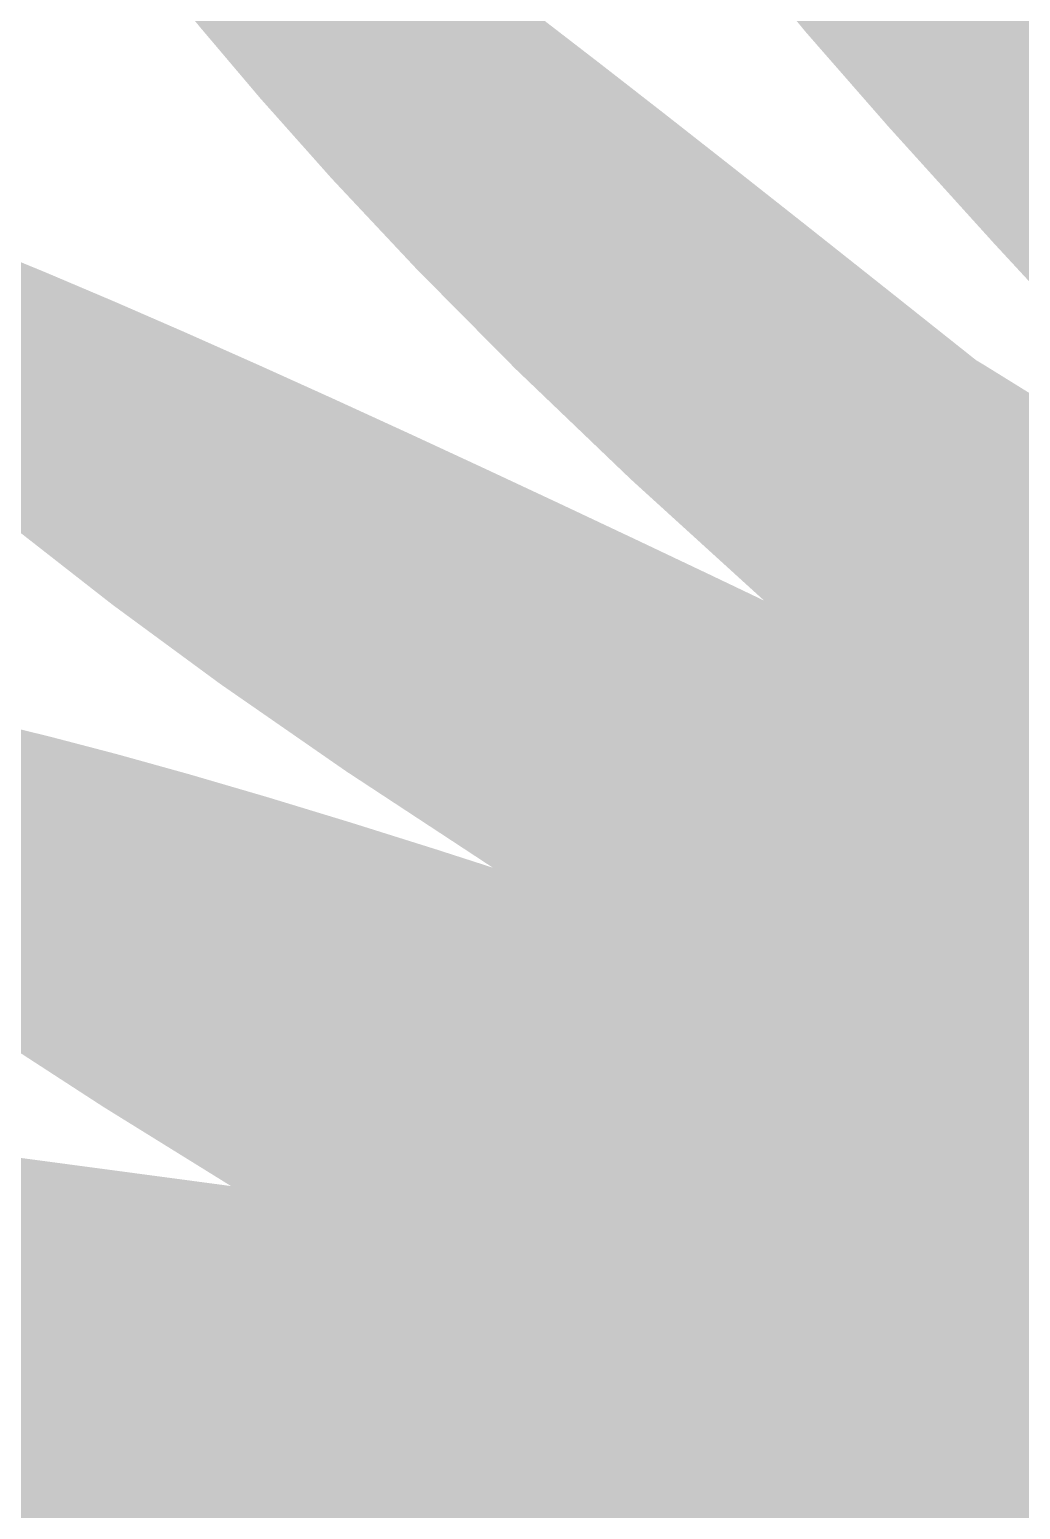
# Model space of a CAD drawing. Header units: millimetres. Extents: x -754 to 578, y -31 to 612.
# Drawn here: x -454.83 to -449.95, y 82.81 to 90.09 of the extents above; entities that cross this region are included whole.
import ezdxf

# ---------------------------------------------------------------- set-up
doc = ezdxf.new("R2010")
doc.units = ezdxf.units.MM
doc.layers.add('Images', color=7, linetype='Continuous')
doc.layers.add('magpiefill', color=3, linetype='Continuous')
picture_1 = doc.add_image_def('image12.jpg', size_in_pixel=(700, 590))

msp = doc.modelspace()

# ---------------------------------------------------------------- hatches: boundary and pattern name
at = {"layer": 'magpiefill'}
h = msp.add_hatch(color=253, dxfattribs=at)
h.dxf.hatch_style = 1
h.paths.add_polyline_path([(-451.5480069270764, 92.90517745371834), (-451.7288246118816, 93.10295027764548), (-451.8997468773169, 93.28843360937911), (-452.0610114730605, 93.46215931993746), (-452.2126693392796, 93.62429904406788), (-452.3540241780979, 93.77358347143459), (-452.4841928821282, 93.9083830554307), (-452.6022923439832, 94.02706824944931), (-452.7074394562758, 94.1280095068837), (-452.7987511116189, 94.209577281127), (-452.8753442026252, 94.27014202557245), (-452.9363356219076, 94.30807419361317), (-452.9812989136499, 94.32241944441478), (-453.0116342283241, 94.3149242602328), (-453.0291983679724, 94.2880103290949), (-453.0358481346375, 94.24409933902936), (-453.0334403303627, 94.18561297806363), (-453.0238317571902, 94.11497293422566), (-453.0088792171631, 94.0346008955436), (-452.990439512324, 93.94691855004508), (-452.9698901482532, 93.85371387252113), (-452.9466914446824, 93.75423998481448), (-452.919824424881, 93.6471162955311), (-452.8882701121178, 93.53096221327684), (-452.8510095296623, 93.40439714665764), (-452.8070237007837, 93.26604050427936), (-452.755293648751, 93.11451169474785), (-452.6948003968339, 92.94843012666895), (-452.624711779257, 92.76701308719564), (-452.5449428740686, 92.57186937766829), (-452.4555955702724, 92.36520567797476), (-452.3567717568721, 92.14922866800232), (-452.2485733228725, 91.92614502763875), (-452.1311021572762, 91.6981614367715), (-452.0044601490881, 91.46748457528827), (-451.8687491873118, 91.23632112307628), (-451.7204120197119, 91.00261239668717), (-451.5412548290974, 90.74723825932577), (-451.3094246570379, 90.44681321086132), (-451.0030685451032, 90.07795175116269), (-450.600333534863, 89.61726838009864), (-450.0793666678866, 89.0413775975384), (-449.4183149857441, 88.32689390335065), (-448.5953255300051, 87.45043179740449), (-445.3830416309711, 85.25792837810658), (-445.3641058295611, 85.2673914657456), (-445.1966776561798, 85.2673914657456), (-445.1206684753115, 85.24839862064852), (-446.0800720417301, 85.95813693125231), (-446.8342060660609, 86.5309835183784), (-447.4139168722013, 86.98827898762381), (-447.8500507840483, 87.35136394458542), (-448.1734541254993, 87.64157899485997), (-448.4149732204514, 87.88026474404474), (-448.6054543928022, 88.08876179773642), (-448.7757439664489, 88.28841076153174), (-448.9511715642038, 88.4966413487526), (-449.1350000045423, 88.71523970361781), (-449.3249754048544, 88.94208107807091), (-449.5188438825311, 89.17504072405558), (-449.7143515549624, 89.41199389351556), (-449.9092445395387, 89.65081583839398), (-450.1012689536508, 89.88938181063459), (-450.2881709146887, 90.12556706218112), (-450.4679697367455, 90.35746443717443), (-450.6397775207238, 90.58403714854673), (-450.8029795642281, 90.80446600142733), (-450.9569611648637, 91.01793180094586), (-451.1011076202353, 91.2236153522318), (-451.2348042279482, 91.4206974604148), (-451.3574362856068, 91.60835893062429), (-451.4683890908165, 91.78578056798978), (-451.5666979066798, 91.95149466017469), (-451.6499978582933, 92.10143942497788), (-451.7155740362507, 92.23090456273206), (-451.7607115311461, 92.33517977376962), (-451.7826954335738, 92.40955475842355), (-451.7788108341279, 92.44931921702634), (-451.7463428234024, 92.44976284991083), (-451.6825764919917, 92.40617535740954), (-451.5859964434928, 92.31594559665825), (-451.459885333516, 92.18485905200556), (-451.3087253306755, 92.02080036460298), (-451.1369986035842, 91.8316541756019), (-450.949187320856, 91.6253051261541), (-450.7497736511044, 91.40963785741091), (-450.5432397629431, 91.1925370105241), (-450.3340678249858, 90.98188722664514), (-450.1186294587809, 90.77676695956902), (-449.8608540976179, 90.54102991366571), (-449.5165606277217, 90.22972360594817), (-449.0415679353165, 89.79789555342951), (-448.3916949066272, 89.20059327312322), (-448.2190346778646, 89.04009478239814), (-448.5401210832437, 89.4241440700194), (-448.850708258242, 89.79442896407085), (-449.1506786761365, 90.15070427530439), (-449.4399148102045, 90.4927248144723), (-449.7182991337233, 90.82024539232707), (-449.9857141199707, 91.13302081962095), (-450.2420422422234, 91.43080590710662), (-450.4871659737593, 91.71335546553618), (-450.7210270005888, 91.98055381570646), (-450.9438038596572, 92.23280331859155), (-451.1557343006425, 92.47063584520961), (-451.3570560732226, 92.694583266579)])
h = msp.add_hatch(color=255, dxfattribs=at)
h.dxf.hatch_style = 1
h.paths.add_polyline_path([(-448.3916949066272, 89.20059327312319), (-449.0415679353166, 89.79789555342951), (-449.5165606277218, 90.22972360594821), (-449.860854097618, 90.5410299136658), (-450.1186294587809, 90.77676695956902), (-450.3340678249858, 90.98188722664514), (-450.5432397629431, 91.1925370105241), (-450.7497736511044, 91.40963785741091), (-450.949187320856, 91.6253051261541), (-451.1369986035842, 91.83165417560181), (-451.3087253306755, 92.02080036460298), (-451.459885333516, 92.18485905200556), (-451.5859964434928, 92.31594559665825), (-451.6825764919917, 92.40617535740954), (-451.7463428234024, 92.44976284991083), (-451.7788108341279, 92.44931921702634), (-451.7826954335738, 92.40955475842355), (-451.7607115311461, 92.33517977376962), (-451.7155740362507, 92.23090456273206), (-451.6499978582933, 92.10143942497788), (-451.5666979066798, 91.95149466017469), (-451.4683890908163, 91.78578056798978), (-451.3574362856068, 91.60835893062429), (-451.2348042279482, 91.4206974604148), (-451.1011076202353, 91.2236153522318), (-450.9569611648637, 91.01793180094586), (-450.8029795642281, 90.80446600142733), (-450.6397775207238, 90.58403714854673), (-450.4679697367455, 90.35746443717443), (-450.2881709146887, 90.12556706218112), (-450.1012689536508, 89.88938181063459), (-449.9092445395387, 89.65081583839398), (-449.7143515549624, 89.41199389351556), (-449.5188438825311, 89.17504072405568), (-449.3249754048544, 88.94208107807091), (-449.1350000045423, 88.71523970361781), (-448.9511715642038, 88.4966413487526), (-448.7757439664489, 88.28841076153174), (-448.6054543928022, 88.08876179773642), (-448.4149732204514, 87.88026474404474), (-448.1734541254993, 87.64157899485997), (-447.8500507840483, 87.35136394458542), (-447.4139168722013, 86.98827898762381), (-446.8342060660609, 86.5309835183784), (-446.0800720417301, 85.95813693125231), (-445.1206684753115, 85.24839862064852), (-444.9734409137155, 85.2116100348554), (-444.694393136036, 85.15582860396506), (-444.3037282201904, 85.2116100348554), (-444.2210266345232, 85.2281420166679), (-444.3226788260025, 85.33255934760366), (-444.4434161447952, 85.45524580720459), (-444.5822391601714, 85.59520062880932), (-444.738148441402, 85.75142304575593), (-444.9101445577576, 85.92291229138323), (-445.0133294855257, 86.02536465022864), (-446.3905833852939, 87.32975609719958), (-447.522760427878, 88.3928642820421)])
h = msp.add_hatch(color=253, dxfattribs=at)
h.dxf.hatch_style = 1
h.paths.add_polyline_path([(-452.5734821985648, 90.35079238292013), (-452.8327839596246, 90.54544421504119), (-453.0810504879962, 90.72866481848862), (-453.3184523005116, 90.90023522746324), (-453.5444773600636, 91.05937380299949), (-453.7586136295445, 91.20529890613153), (-453.9603490718467, 91.33722889789384), (-454.1491716498625, 91.45438213932043), (-454.3245693264844, 91.55597699144573), (-454.4860300646046, 91.64123181530393), (-454.6329688961005, 91.70956968668196), (-454.7645091287857, 91.76123254037705), (-454.8797011394587, 91.79666702593919), (-454.9775953049186, 91.81631979291812), (-455.0572420019641, 91.82063749086385), (-455.1176916073935, 91.8100667693261), (-455.1579944980056, 91.78505427785504), (-455.1772010505988, 91.7460466660003), (-455.174363195202, 91.69291210674048), (-455.1485390747642, 91.6232048667681), (-455.0987883854648, 91.53390073620415), (-455.0241708234827, 91.42197550516967), (-454.9237460849969, 91.28440496378565), (-454.7965738661865, 91.11816490217352), (-454.641713863231, 90.92023111045398), (-454.4582257723094, 90.68757937874827), (-454.2439281420578, 90.4173179288156), (-453.9916749309398, 90.10708470896664), (-453.6930789498767, 89.75465009915064), (-453.3397530097891, 89.35778447931656), (-452.9233099215975, 88.9142582294136), (-452.4353624962231, 88.42184172939061), (-451.8675235445863, 87.87830535919677), (-451.2114058776086, 87.28141949878102), (-451.1128542132961, 87.23432510523395), (-450.7567356321631, 87.06274875386757), (-450.4010012327574, 86.88979004979599), (-450.2711258181325, 86.82602133419307), (-450.5520849237554, 87.19792943765093), (-450.8116680843748, 87.5342518885085), (-451.049767716375, 87.83676635546038), (-451.2662762361399, 88.10725050720082), (-451.4610860600537, 88.34748201242431), (-451.6340896045003, 88.55923853982523), (-451.7851792858635, 88.74429775809801), (-451.9142475205279, 88.90443733593726), (-452.0213199095133, 89.0414373257664), (-452.1069547923836, 89.15708731492592), (-452.1718436933393, 89.25317927448549), (-452.2166781365806, 89.33150517551493), (-452.2421496463079, 89.39385698908383), (-452.2489497467211, 89.44202668626181), (-452.2377699620206, 89.47780623811857), (-452.2093018164067, 89.5029876157239), (-452.1599824957416, 89.51617693734954), (-452.0692318325364, 89.50323691007523), (-451.9122153209644, 89.44684438818314), (-451.6640984551987, 89.329676225955), (-451.3000467294128, 89.13440927767303), (-450.7952256377794, 88.84372039761897), (-450.1674987975712, 88.46598040095697), (-450.5996013327438, 88.80935532260068), (-450.996268183449, 89.1237008884936), (-451.3610826362187, 89.41161149867108), (-451.6976279775836, 89.67568155316758), (-452.0094874940758, 89.91850545201805), (-452.3002444722256, 90.14267759525738)])
h = msp.add_hatch(color=253, dxfattribs=at)
h.dxf.hatch_style = 1
h.paths.add_polyline_path([(-452.9566970175772, 88.10267745570714), (-453.3310559263286, 88.27421128074005), (-453.7007021516146, 88.4412395983833), (-454.0626134270151, 88.60202163563685), (-454.4137674861108, 88.75481661950042), (-454.7511420624821, 88.89788377697388), (-455.0716807424847, 89.02951646924964), (-455.3721905235739, 89.14814459429226), (-455.6494442559799, 89.25223218425874), (-455.9002147899334, 89.34024327130629), (-456.1212749756646, 89.41064188759225), (-456.3093976634042, 89.46189206527373), (-456.4613557033822, 89.49245783650798), (-456.5739219458288, 89.50080323345213), (-456.6446290731963, 89.48558001827448), (-456.6740490968202, 89.44619087318843), (-456.6635138602576, 89.38222621041851), (-456.614355207066, 89.29327644218904), (-456.5279049808022, 89.17893198072451), (-456.4054950250236, 89.03878323824961), (-456.2484571832874, 88.8724206269885), (-456.0581232991508, 88.67943455916591), (-455.8339715437639, 88.45909878099303), (-455.568065398651, 88.20942037462743), (-455.2506146729287, 87.92808975621386), (-454.8718291757141, 87.612797341897), (-454.4219187161241, 87.26123354782126), (-453.8910931032758, 86.8710887901313), (-453.2695621462861, 86.4400534849715), (-452.5475356542722, 85.9658180484868), (-452.3729708612843, 85.90947490117934), (-451.8993256203719, 85.75324109272165), (-451.4045245377874, 85.58707467203558), (-451.2500643289022, 85.53442913632904), (-451.7629429824495, 85.869999315034), (-452.1981328576843, 86.18796013270466), (-452.5623416599972, 86.48661426535267), (-452.8622770947777, 86.76426438899074), (-453.1046468674165, 87.01921317963115), (-453.296158683303, 87.2497633132861), (-453.443520247828, 87.45421746596784), (-453.5534392663807, 87.63087831368878), (-453.6276241207613, 87.77706850651246), (-453.6477858984086, 87.88619059070759), (-453.590636363171, 87.95066708659417), (-453.4328872788971, 87.96292051449203), (-453.1512504094351, 87.91537339472126), (-452.7224375186338, 87.80044824760154), (-452.1231603703417, 87.61056759345325), (-451.3301307284065, 87.33815395259577), (-451.4716877096512, 87.40579908300097), (-451.8355668547231, 87.57845066627391), (-452.2059302153548, 87.75305637547393), (-452.5806476917794, 87.92837889628505)])
h = msp.add_hatch(color=255, dxfattribs=at)
h.dxf.hatch_style = 1
h.paths.add_polyline_path([(-449.2639373336654, 87.90678425932362), (-450.1248006744722, 88.44028644007498), (-450.7952256377794, 88.84372039761897), (-451.3000467294128, 89.13440927767303), (-451.6640984551987, 89.329676225955), (-451.9122153209644, 89.44684438818314), (-452.0692318325364, 89.50323691007523), (-452.1599824957416, 89.51617693734954), (-452.2093018164067, 89.5029876157239), (-452.2377699620206, 89.47780623811857), (-452.2489497467211, 89.44202668626181), (-452.2421496463079, 89.39385698908383), (-452.2166781365806, 89.33150517551493), (-452.1718436933393, 89.25317927448549), (-452.1069547923836, 89.15708731492592), (-452.0213199095133, 89.0414373257664), (-451.9142475205279, 88.90443733593726), (-451.7851792858636, 88.74429775809806), (-451.6340896045003, 88.55923853982523), (-451.4610860600537, 88.3474820124244), (-451.2662762361399, 88.10725050720082), (-451.049767716375, 87.83676635546038), (-450.8116680843748, 87.5342518885085), (-450.5520849237554, 87.19792943765093), (-450.2711258181325, 86.82602133419316), (-450.0433202815827, 86.71416901391379), (-449.6813620451451, 86.53460566711556), (-449.3127957899485, 86.34982003029575), (-448.9352907824982, 86.15853212434884), (-448.5479226435311, 85.96005119510826), (-448.1553924107129, 85.75604338816183), (-447.7638074759416, 85.54876407403677), (-447.3792752311152, 85.3404686232597), (-447.007903068132, 85.13341240635789), (-446.6557983788892, 84.92985079385792), (-446.3290685552854, 84.7320391562869), (-446.0338209892184, 84.54223286417172), (-445.810581780622, 84.54223286417172), (-445.6431536072407, 84.54223286417172), (-445.5315340029422, 84.65379572595225), (-445.3641058295611, 84.65379572595225), (-445.3082972604782, 84.9327028804039), (-445.3082972604782, 85.04426574218436), (-445.5873450381577, 85.15582860396506), (-445.3943640132168, 85.2522700648854), (-445.7083377874453, 85.46685656858179), (-446.0791230692726, 85.71746066797456), (-446.4936863564083, 85.99645018379671), (-446.9389941465646, 86.2961929367835), (-447.4020129374532, 86.60905674766911), (-447.8697092267842, 86.92740943718734), (-448.3290495122694, 87.24361882607269), (-448.7670002916199, 87.5500527350594), (-449.1736052817607, 87.84078194002775)])
h = msp.add_hatch(color=255, dxfattribs=at)
h.dxf.hatch_style = 1
h.paths.add_polyline_path([(-450.043320281583, 86.71416901391383), (-450.4010012327574, 86.88979004979599), (-450.7567356321633, 87.06274875386765), (-451.1128542132964, 87.2343251052341), (-451.3301307284065, 87.33815395259577), (-452.1231603703417, 87.61056759345325), (-452.7224375186338, 87.80044824760154), (-453.1512504094351, 87.91537339472126), (-453.4328872788971, 87.96292051449203), (-453.590636363171, 87.95066708659417), (-453.6477858984086, 87.88619059070759), (-453.6276241207613, 87.77706850651246), (-453.5534392663807, 87.63087831368878), (-453.443520247828, 87.45421746596784), (-453.296158683303, 87.2497633132861), (-453.1046468674165, 87.01921317963115), (-452.8622770947777, 86.76426438899074), (-452.5623416599972, 86.48661426535267), (-452.1981328576843, 86.18796013270466), (-451.7629429824495, 85.869999315034), (-451.2500643289022, 85.53442913632904), (-450.8892079212553, 85.41143643140612), (-450.355294183106, 85.22697551116494), (-449.8098141540909, 85.0350944438312), (-449.2610767695678, 84.83738410997135), (-448.7173909648932, 84.6354353901516), (-448.1870656754245, 84.43083916493813), (-447.6784098365192, 84.22518631489726), (-447.199732383534, 84.02006772059495), (-446.7593422518263, 83.81707426259776), (-446.4802944741472, 83.81707426259776), (-446.2570577316825, 83.87285569348796), (-446.1454381273845, 84.04019998615897), (-446.0896295583013, 84.43067000239111), (-446.0338209892184, 84.54223286417172), (-446.3290685552856, 84.7320391562869), (-446.6557983788894, 84.92985079385792), (-447.007903068132, 85.13341240635789), (-447.3792752311156, 85.3404686232597), (-447.7638074759416, 85.54876407403677), (-448.1553924107129, 85.75604338816183), (-448.547922643531, 85.96005119510819), (-448.935290782498, 86.15853212434884), (-449.3127957899485, 86.34982003029575), (-449.6813620451451, 86.53460566711556)])
h = msp.add_hatch(color=253, dxfattribs=at)
h.dxf.hatch_style = 1
h.paths.add_polyline_path([(-453.6605684567405, 86.31397273033596), (-454.0431872537162, 86.42586816703306), (-454.4014486703959, 86.52552703007797), (-454.7348788802265, 86.61271039004853), (-455.0436699813415, 86.68806676897223), (-455.3281805530459, 86.7524665517395), (-455.588769174645, 86.80678012324029), (-455.8257944254441, 86.85187786836482), (-456.0396148847481, 86.88863017200327), (-456.2305891318623, 86.91790741904569), (-456.399075746092, 86.94057999438256), (-456.545544291282, 86.95737321875521), (-456.6709082694363, 86.96843215631246), (-456.7761921670981, 86.9737568070539), (-456.8624204708108, 86.97334717097984), (-456.9306176671187, 86.96720324809029), (-456.9818082425645, 86.95532503838503), (-457.0170166836922, 86.93771254186407), (-457.0372674770452, 86.91436575852751), (-457.0432393446438, 86.88500736080364), (-457.0342279504139, 86.84825071083267), (-457.009183193758, 86.8024318431832), (-456.967054974079, 86.74588679242424), (-456.9067931907794, 86.6769515931241), (-456.827347743262, 86.59396227985164), (-456.7276685309291, 86.49525488717532), (-456.6067054531838, 86.37916544966362), (-456.4616312393744, 86.24358535366167), (-456.2825099386309, 86.08462739261972), (-456.0576284300304, 85.89795971176396), (-455.7752735926488, 85.67925045632052), (-455.4237323055627, 85.42416777151594), (-454.991291447848, 85.12837980257646), (-454.4662378985812, 84.78755469472846), (-453.837505205927, 84.39776150635029), (-453.582713590202, 84.3631880982869), (-453.2731368043526, 84.320283392144), (-452.9518808009504, 84.27451154259319), (-452.9143689491443, 84.26899019116395), (-453.2063736124614, 84.4143756435085), (-453.4509040003827, 84.55767754322099), (-453.6530312535203, 84.69757708839214), (-453.8178265124873, 84.83275547711257), (-453.950360917896, 84.96189390747284), (-454.0557056103594, 85.08367357756372), (-454.13893173049, 85.19677568547581), (-454.2051104189004, 85.29988142929989), (-454.2585905167027, 85.39210272587181), (-454.3008316670042, 85.47427436700947), (-454.3325712134119, 85.54766186327633), (-454.3545464995325, 85.61353072523599), (-454.3674948689729, 85.67314646345133), (-454.37215366534, 85.72777458848597), (-454.3692602322401, 85.77868061090308), (-454.3595519132805, 85.82713004126619), (-454.3434842715675, 85.8740087363687), (-454.3203857482067, 85.91868393792414), (-454.2893030038035, 85.96014323387683), (-454.2492826989632, 85.99737421217037), (-454.1993714942913, 86.02936446074833), (-454.138616050393, 86.05510156755494), (-454.0660630278735, 86.07357312053387), (-453.9807590873384, 86.083766707629), (-453.8814194570634, 86.08468604653845), (-453.7654336360067, 86.07539937397767), (-453.6298596907968, 86.0549910564165), (-453.4717556880624, 86.02254546032455), (-453.2881796944321, 85.97714695217176), (-453.0761897765344, 85.9178798984277), (-452.832844000998, 85.8438286655624), (-452.5552004344514, 85.75407762004525), (-452.2362952814399, 85.6460398953883), (-451.8530772981746, 85.51044369327138), (-451.378473378783, 85.3363459824167), (-450.785410417393, 85.11280373154588), (-450.0468153081321, 84.8288739093813), (-449.1356149451279, 84.47361348464483), (-448.0247362225083, 84.0360794260584), (-446.687106034401, 83.505328702344), (-446.7035336827432, 83.53816710814624), (-446.7593422518263, 83.81707426259776), (-447.1997323835337, 84.02006772059495), (-447.6784098365192, 84.22518631489726), (-448.1870656754245, 84.43083916493813), (-448.7173909648932, 84.6354353901516), (-449.2610767695678, 84.83738410997135), (-449.8098141540909, 85.0350944438312), (-450.355294183106, 85.22697551116494), (-450.8892079212553, 85.41143643140612), (-451.4045245377874, 85.58707467203558), (-451.8993256203719, 85.75324109272165), (-452.3729708612843, 85.90947490117934), (-452.8248199527998, 86.05531530512428), (-453.2542325871934, 86.19030151227136)])
h = msp.add_hatch(color=255, dxfattribs=at)
h.dxf.hatch_style = 1
h.paths.add_polyline_path([(-450.785410417393, 85.11280373154588), (-451.378473378783, 85.3363459824167), (-451.8530772981746, 85.51044369327138), (-452.2362952814399, 85.6460398953883), (-452.5552004344514, 85.75407762004525), (-452.832844000998, 85.8438286655624), (-453.0761897765344, 85.9178798984277), (-453.2881796944321, 85.97714695217176), (-453.4717556880624, 86.02254546032455), (-453.6298596907968, 86.0549910564165), (-453.7654336360067, 86.07539937397767), (-453.8814194570634, 86.08468604653845), (-453.9807590873384, 86.083766707629), (-454.0660630278735, 86.07357312053387), (-454.138616050393, 86.05510156755494), (-454.1993714942913, 86.02936446074833), (-454.2492826989632, 85.99737421217037), (-454.2893030038035, 85.96014323387683), (-454.3203857482067, 85.91868393792414), (-454.3434842715675, 85.8740087363687), (-454.3595519132805, 85.82713004126619), (-454.3692602322401, 85.77868061090308), (-454.37215366534, 85.72777458848597), (-454.3674948689729, 85.67314646345133), (-454.3545464995325, 85.61353072523599), (-454.3325712134119, 85.54766186327633), (-454.3008316670042, 85.47427436700947), (-454.2585905167027, 85.39210272587181), (-454.2051104189004, 85.29988142929989), (-454.13893173049, 85.19677568547581), (-454.0557056103594, 85.08367357756372), (-453.950360917896, 84.96189390747284), (-453.8178265124873, 84.83275547711257), (-453.6530312535203, 84.69757708839214), (-453.4509040003827, 84.55767754322099), (-453.2063736124614, 84.4143756435085), (-452.9143689491443, 84.26899019116395), (-452.6172551687655, 84.22525815670167), (-452.2675694965677, 84.17190884153649), (-451.9011333731269, 84.11384920416461), (-451.5176181099548, 84.05075071384654), (-451.1221419095352, 83.9834282886165), (-450.7211846970926, 83.91298270870206), (-450.3212263978523, 83.84051475433068), (-449.9287469370395, 83.76712520573007), (-449.5502262398795, 83.6939148431276), (-449.1921442315977, 83.62198444675124), (-448.8609808374188, 83.5524347968283), (-448.560449961564, 83.48598123946927), (-448.2832014242374, 83.42179738431658), (-448.0191190246387, 83.35867140689575), (-447.7580865619675, 83.29539148273179), (-447.4899878354234, 83.23074578735024), (-447.2047066442065, 83.16352249627636), (-446.8921267875164, 83.09250978503553), (-446.5421320645528, 83.01649582915289), (-446.5919140784451, 83.31504266665164), (-446.687106034401, 83.505328702344), (-448.0247362225085, 84.0360794260584), (-449.1356149451279, 84.47361348464483), (-450.0468153081321, 84.8288739093813)])
h = msp.add_hatch(color=253, dxfattribs=at)
h.dxf.hatch_style = 1
h.paths.add_polyline_path([(-452.6172551687655, 84.22525815670167), (-452.9518808009504, 84.27451154259319), (-453.2731368043526, 84.320283392144), (-453.582713590202, 84.3631880982869), (-453.8823015697291, 84.40384005395507), (-454.1735911541638, 84.44285365208124), (-454.4582727547365, 84.48084328559854), (-454.7372342613356, 84.51816735065269), (-455.0081534784842, 84.55416025624143), (-455.2679056893635, 84.58790041457496), (-455.5133661771547, 84.61846623786431), (-455.7414102250393, 84.64493613831968), (-455.9489131161981, 84.66638852815183), (-456.1327501338131, 84.68190181957092), (-456.2897965610653, 84.69055442478779), (-456.4177558184699, 84.69146315738263), (-456.5176438758785, 84.68389843641299), (-456.5913048404758, 84.66716908230657), (-456.6405828194477, 84.6405839154913), (-456.6673219199787, 84.60345175639446), (-456.6733662492545, 84.55508142544357), (-456.6605599144605, 84.49478174306617), (-456.6307470227817, 84.42186152968986), (-456.5832432226293, 84.33421278873007), (-456.5072503273201, 84.22406025555367), (-456.3894416913963, 84.08221184851551), (-456.2164906694002, 83.89947548596999), (-455.9750706158742, 83.66665908627215), (-455.6518548853608, 83.37457056777635), (-455.2335168324024, 83.01401784883765), (-454.7067298115414, 82.57580884781046), (-454.4005517849571, 82.59083619450342), (-454.0419872119337, 82.59422821270772), (-453.6318905824899, 82.5873292209281), (-453.1687763861943, 82.5715983858781), (-452.6543129267745, 82.54851063903175), (-452.1027837645975, 82.51960397090389), (-451.5316262741901, 82.48643213676965), (-450.9582778300789, 82.4505488919038), (-450.4001758067907, 82.41350799158143), (-449.8747575788518, 82.37686319107769), (-449.3994605207894, 82.34216824566765), (-448.9917220071303, 82.31097691062625), (-448.0429590697937, 82.08785118706486), (-447.5406745496493, 81.97628832528424), (-447.2616267719702, 82.14363261795518), (-447.2616267719702, 82.25519547973579), (-447.2616267719702, 82.5341026341873), (-447.4290574114834, 82.64566549596788), (-447.5406745496493, 82.92457265041948), (-447.0941985985888, 82.8687912195291), (-446.8709618561247, 82.8687912195291), (-446.5361055093621, 82.8687912195291), (-446.5361055093621, 82.98035408130964), (-446.5421320645528, 83.01649582915289), (-446.8921267875164, 83.09250978503553), (-447.2047066442065, 83.16352249627636), (-447.4899878354234, 83.23074578735024), (-447.7580865619673, 83.29539148273179), (-448.0191190246387, 83.35867140689575), (-448.2832014242374, 83.42179738431658), (-448.560449961564, 83.48598123946927), (-448.8609808374188, 83.5524347968283), (-449.1921442315977, 83.62198444675124), (-449.5502262398795, 83.6939148431276), (-449.9287469370397, 83.76712520573007), (-450.3212263978523, 83.84051475433068), (-450.7211846970926, 83.91298270870206), (-451.1221419095352, 83.9834282886165), (-451.5176181099548, 84.05075071384654), (-451.9011333731268, 84.11384920416461), (-452.2675694965677, 84.17190884153649)])
h.paths.add_polyline_path([(-454.593233181035, 83.7282860187542), (-454.5630703973485, 83.77963855125262), (-454.5187183700536, 83.82699756671559), (-454.4593062794814, 83.87005587350664), (-454.3839633059631, 83.9085062799893), (-454.2914685933893, 83.94190506312164), (-454.1792011398882, 83.96926237424164), (-454.0441899071483, 83.9894518332818), (-453.8834638568578, 84.00134706017506), (-453.6940519507046, 84.0038216748539), (-453.4729831503768, 83.99574929725144), (-453.2172864175628, 83.97600354729995), (-452.9239907139506, 83.94345804493237), (-452.5921569166968, 83.89757519941818), (-452.228973564834, 83.84017257737341), (-451.8436611128632, 83.77365653475105), (-451.4454400152852, 83.70043342750384), (-451.0435307266011, 83.6229096115847), (-450.6471537013117, 83.54349144294665), (-450.2655293939181, 83.46458527754238), (-449.9078782589215, 83.3885974713248), (-449.5815937351829, 83.31742238881944), (-449.2867611990044, 83.25090642884118), (-449.0216390110481, 83.18838399877782), (-448.7844855319763, 83.12918950601704), (-448.5735591224511, 83.07265735794644), (-448.3871181431348, 83.01812196195377), (-448.2234209546895, 82.96491772542642), (-448.0807259177774, 82.91237905575224), (-447.9573767664547, 82.85997689279729), (-447.8520587283534, 82.80772830634112), (-447.7635424044993, 82.75578689864203), (-447.6905983959185, 82.70430627195799), (-447.6319973036367, 82.65344002854732), (-447.5865097286801, 82.60334177066802), (-447.5529062720744, 82.55416510057799), (-447.5299575348456, 82.50606362053568), (-447.5166817069691, 82.45930186221793), (-447.5130873342175, 82.41458807497673), (-447.5194305513128, 82.37274143758324), (-447.5359674929771, 82.33458112880822), (-447.5629542939329, 82.3009263274228), (-447.6006470889016, 82.2725962121978), (-447.6493020126057, 82.25040996190432), (-447.7091751997673, 82.2351867553131), (-447.7810777155617, 82.22751537800454), (-447.8680403469783, 82.22706304279522), (-447.9736488114598, 82.23326656931147), (-448.1014888264483, 82.24556277717917), (-448.2551461093869, 82.26338848602458), (-448.438206377718, 82.28618051547353), (-448.6542553488841, 82.3133756851523), (-448.906878740328, 82.34441081468688), (-449.1978352577299, 82.37870565446025), (-449.5215755597201, 82.4156116778833), (-449.8707232931672, 82.4544632891238), (-450.2379021049389, 82.49459489234924), (-450.6157356419037, 82.5353408917276), (-450.9968475509298, 82.57603569142647), (-451.3738614788854, 82.6160136956139), (-451.739401072638, 82.65460930845725), (-452.0871400845004, 82.69142999747126), (-452.4149526885615, 82.72717548355809), (-452.7217631643534, 82.76281855096673), (-453.0064957914093, 82.79933198394612), (-453.2680748492619, 82.83768856674527), (-453.5054246174434, 82.87886108361306), (-453.7174693754876, 82.92382231879843), (-453.9031334029262, 82.97354505655053), (-454.0618873765745, 83.02866928695863), (-454.1953875623767, 83.08850382347387), (-454.3058366235584, 83.15202468538772), (-454.3954372233459, 83.21820789199188), (-454.4663920249652, 83.28602946257763), (-454.5209036916424, 83.35446541643668), (-454.5611748866036, 83.42249177286052), (-454.5894082730748, 83.48908455114064), (-454.6072942671329, 83.55333923541377), (-454.6144742962582, 83.61482916919834), (-454.610077540782, 83.67324716085733)], flags=16)
h = msp.add_hatch(color=255, dxfattribs=at)
h.dxf.hatch_style = 1
h.paths.add_polyline_path([(-449.5815937351829, 83.31742238881944), (-449.9078782589215, 83.3885974713248), (-450.2655293939181, 83.46458527754238), (-450.6471537013117, 83.54349144294665), (-451.0435307266011, 83.6229096115847), (-451.4454400152852, 83.70043342750384), (-451.8436611128632, 83.77365653475105), (-452.2289735648342, 83.84017257737341), (-452.5921569166968, 83.89757519941818), (-452.9239907139506, 83.94345804493237), (-453.2172864175628, 83.97600354729995), (-453.4729831503768, 83.99574929725144), (-453.6940519507046, 84.0038216748539), (-453.8834638568578, 84.00134706017506), (-454.0441899071483, 83.9894518332818), (-454.1792011398882, 83.96926237424164), (-454.2914685933893, 83.94190506312164), (-454.3839633059631, 83.9085062799893), (-454.4593062794814, 83.87005587350664), (-454.5187183700536, 83.82699756671559), (-454.5630703973485, 83.77963855125262), (-454.593233181035, 83.7282860187542), (-454.610077540782, 83.67324716085733), (-454.6144742962582, 83.61482916919834), (-454.6072942671329, 83.55333923541377), (-454.5894082730748, 83.48908455114064), (-454.5611748866036, 83.42249177286052), (-454.5209036916424, 83.35446541643668), (-454.4663920249652, 83.28602946257763), (-454.3954372233459, 83.21820789199188), (-454.3058366235584, 83.15202468538772), (-454.1953875623767, 83.08850382347387), (-454.0618873765745, 83.02866928695863), (-453.9031334029262, 82.97354505655053), (-453.7174693754876, 82.92382231879843), (-453.5054246174434, 82.87886108361306), (-453.2680748492619, 82.83768856674527), (-453.0064957914093, 82.79933198394612), (-452.7217631643534, 82.76281855096673), (-452.4149526885615, 82.72717548355809), (-452.0871400845006, 82.69142999747126), (-451.739401072638, 82.65460930845725), (-451.3738614788854, 82.6160136956139), (-450.9968475509298, 82.57603569142647), (-450.6157356419041, 82.5353408917276), (-450.2379021049389, 82.49459489234924), (-449.8707232931672, 82.4544632891238), (-449.5215755597201, 82.4156116778833), (-449.1978352577299, 82.37870565446025), (-448.906878740328, 82.34441081468688), (-448.6542553488841, 82.3133756851523), (-448.438206377718, 82.28618051547353), (-448.2551461093869, 82.26338848602458), (-448.1014888264483, 82.24556277717917), (-447.9736488114598, 82.23326656931147), (-447.8680403469783, 82.22706304279522), (-447.7810777155617, 82.22751537800454), (-447.7091751997673, 82.2351867553131), (-447.6493020126057, 82.25040996190432), (-447.6006470889016, 82.2725962121978), (-447.5629542939329, 82.3009263274228), (-447.5359674929771, 82.33458112880822), (-447.5194305513128, 82.37274143758324), (-447.5130873342175, 82.41458807497673), (-447.5166817069691, 82.45930186221793), (-447.5299575348456, 82.50606362053568), (-447.5529062720744, 82.55416510057799), (-447.5865097286801, 82.60334177066802), (-447.6319973036368, 82.65344002854732), (-447.6905983959185, 82.70430627195799), (-447.7635424044993, 82.75578689864203), (-447.8520587283534, 82.80772830634112), (-447.9573767664547, 82.85997689279729), (-448.0807259177774, 82.91237905575224), (-448.2234209546895, 82.96491772542642), (-448.3871181431348, 83.01812196195377), (-448.5735591224511, 83.07265735794644), (-448.7844855319763, 83.12918950601704), (-449.0216390110481, 83.18838399877782), (-449.2867611990044, 83.25090642884118)])

# ---------------------------------------------------------------- pictures from other files: only their frames are drawn
at = {"layer": 'Images'}
image = msp.add_image(picture_1, insert=(-754.3365603195051, 1.13686837721616e-13), size_in_units=(352.37288135593224, 297.00000000000006), dxfattribs=at)
image.dxf.flags = 7

doc.saveas('drawing.dxf')
